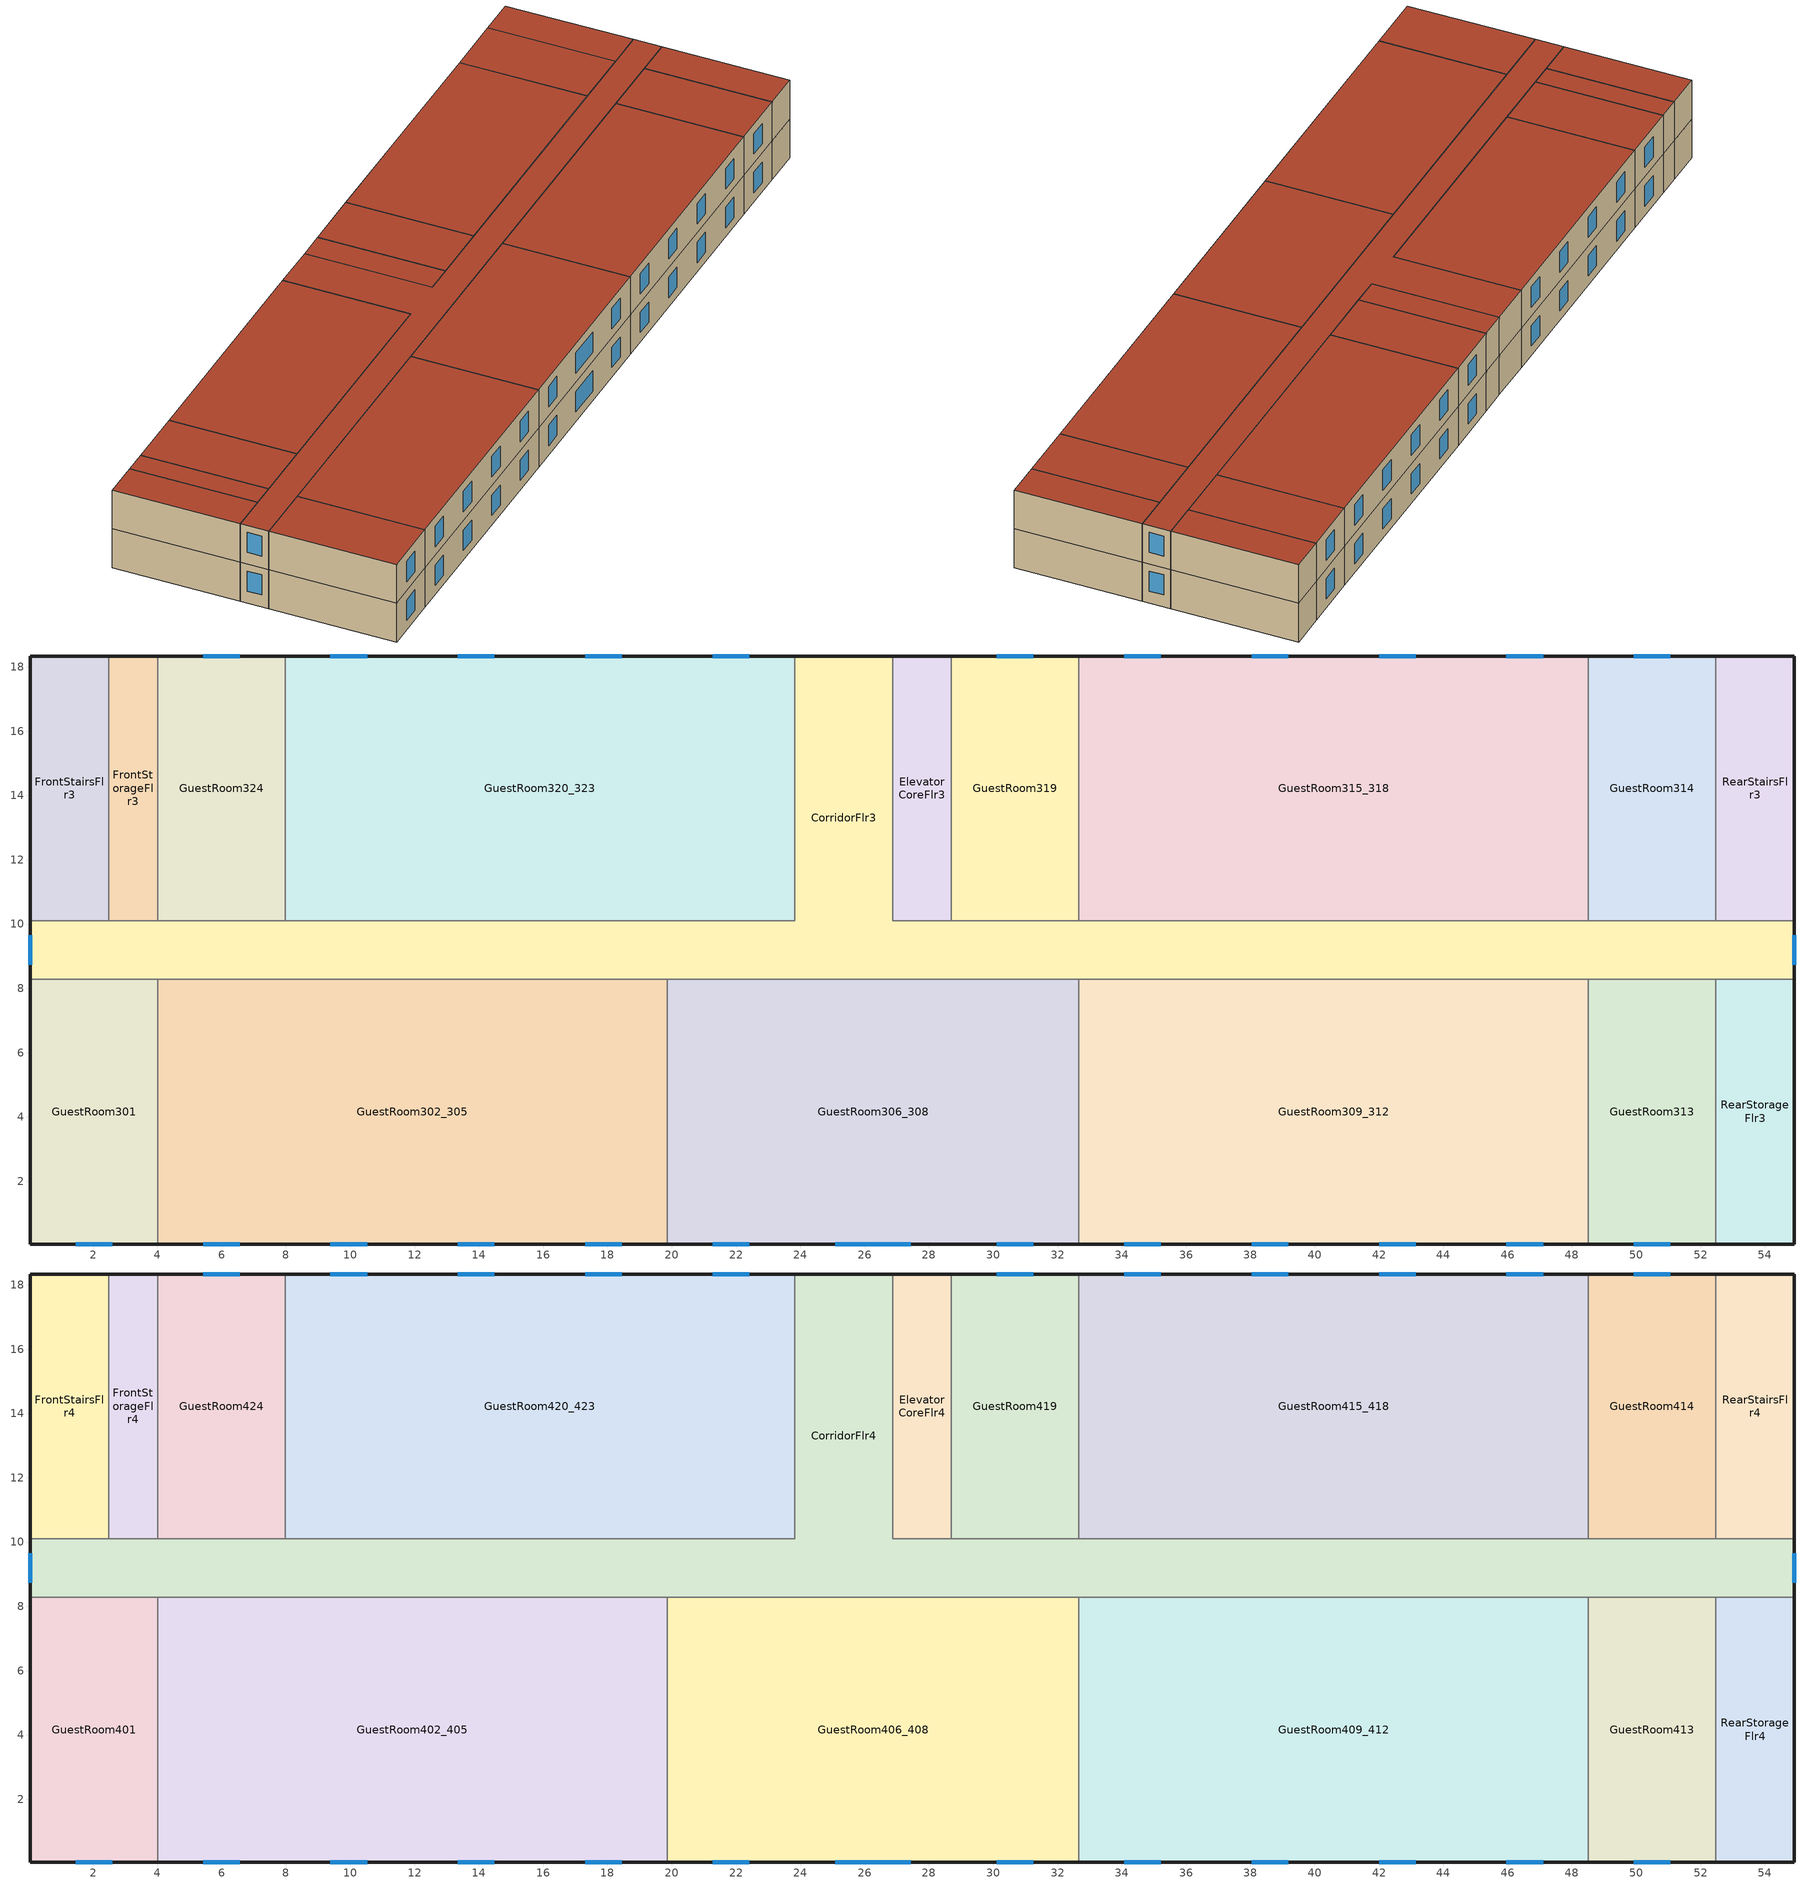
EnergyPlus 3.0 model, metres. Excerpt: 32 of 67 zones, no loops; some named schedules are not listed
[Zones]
RearStairsFlr3
 floor to RearStairsFlr2 (INT-FLOOR-TOPSIDE): 54.91,10.11 52.47,10.11 52.47,18.34 54.91,18.34 z6.1
 wall outside (Steel-Framed_R-13_Ext-wall): 54.91,10.11 54.91,18.34 52.47,18.34 z6.1:8.84
 wall to GuestRoom314 (Standard_Int-Wall): 52.47,18.34 52.47,10.11 z6.1:8.84
 wall to CorridorFlr3 (Standard_Int-Wall): 52.47,10.11 54.91,10.11 z6.1:8.84
CorridorFlr3
 floor to CorridorFlr2 (INT-FLOOR-TOPSIDE): 54.91,8.28 0.05,8.28 0.05,10.11 23.82,10.11 23.82,18.34 26.87,18.34 26.87,10.11 54.91,10.11 z6.1
 wall outside (Steel-Framed_R-13_Ext-wall): 54.91,8.28 54.91,10.11 / 26.87,18.34 23.82,18.34 / 0.05,10.11 0.05,8.28 z6.1:8.84
 wall to GuestRoom314 (Standard_Int-Wall): 52.47,10.11 48.51,10.11 z6.1:8.84
 wall to GuestRoom315_318 (Standard_Int-Wall): 48.51,10.11 32.66,10.11 z6.1:8.84
 wall to GuestRoom319 (Standard_Int-Wall): 32.66,10.11 28.7,10.11 z6.1:8.84
 wall to ElevatorCoreFlr3 (Standard_Int-Wall): 28.7,10.11 26.87,10.11 26.87,18.34 z6.1:8.84
 wall to GuestRoom320_323 (Standard_Int-Wall): 23.82,18.34 23.82,10.11 7.97,10.11 z6.1:8.84
 wall to GuestRoom324 (Standard_Int-Wall): 7.97,10.11 4.01,10.11 z6.1:8.84
 wall to FrontStorageFlr3 (Standard_Int-Wall): 4.01,10.11 2.49,10.11 z6.1:8.84
 wall to FrontStairsFlr3 (Standard_Int-Wall): 2.49,10.11 0.05,10.11 z6.1:8.84
 wall to GuestRoom301 (Standard_Int-Wall): 0.05,8.28 4.01,8.28 z6.1:8.84
 wall to GuestRoom302_305 (Standard_Int-Wall): 4.01,8.28 19.86,8.28 z6.1:8.84
 wall to GuestRoom306_308 (Standard_Int-Wall): 19.86,8.28 32.66,8.28 z6.1:8.84
 wall to GuestRoom309_312 (Standard_Int-Wall): 32.66,8.28 48.51,8.28 z6.1:8.84
 wall to GuestRoom313 (Standard_Int-Wall): 48.51,8.28 52.47,8.28 z6.1:8.84
 wall to RearStorageFlr3 (Standard_Int-Wall): 52.47,8.28 54.91,8.28 z6.1:8.84
 window (std_window_UValue_3.237_SHGC_0.25_VT_0.318_east): 54.91,8.73 54.91,9.66 z6.94:8.36
 window (std_window_UValue_3.237_SHGC_0.25_VT_0.318_west): 0.05,9.66 0.05,8.73 z6.94:8.36
RearStorageFlr3
 floor to RearStorageFlr2 (INT-FLOOR-TOPSIDE): 54.91,0.05 52.47,0.05 52.47,8.28 54.91,8.28 z6.1
 wall outside (Steel-Framed_R-13_Ext-wall): 52.47,0.05 54.91,0.05 54.91,8.28 z6.1:8.84
 wall to GuestRoom313 (Standard_Int-Wall): 52.47,8.28 52.47,0.05 z6.1:8.84
GuestRoom301
 floor to GuestRoom201 (INT-FLOOR-TOPSIDE): 4.01,0.05 0.05,0.05 0.05,8.28 4.01,8.28 z6.1
 wall outside (Steel-Framed_R-13_Ext-wall): 0.05,8.28 0.05,0.05 4.01,0.05 z6.1:8.84
 wall to GuestRoom302_305 (Standard_Int-Wall): 4.01,0.05 4.01,8.28 z6.1:8.84
 window (std_window_UValue_3.237_SHGC_0.25_VT_0.318): 1.46,0.05 2.6,0.05 z6.75:8.19
GuestRoom302_305
 floor to GuestRoom202_205 (INT-FLOOR-TOPSIDE): 19.86,0.05 4.01,0.05 4.01,8.28 19.86,8.28 z6.1
 wall outside (Steel-Framed_R-13_Ext-wall): 4.01,0.05 19.86,0.05 z6.1:8.84
 wall to GuestRoom306_308 (Standard_Int-Wall): 19.86,0.05 19.86,8.28 z6.1:8.84
 window (std_window_UValue_3.237_SHGC_0.25_VT_0.318): 5.42,0.05 6.56,0.05 / 9.38,0.05 10.52,0.05 / 13.35,0.05 14.49,0.05 / 17.31,0.05 18.45,0.05 z6.75:8.19
GuestRoom306_308
 floor to GuestRoom206_208 (INT-FLOOR-TOPSIDE): 32.66,0.05 19.86,0.05 19.86,8.28 32.66,8.28 z6.1
 wall outside (Steel-Framed_R-13_Ext-wall): 19.86,0.05 32.66,0.05 z6.1:8.84
 wall to GuestRoom309_312 (Standard_Int-Wall): 32.66,0.05 32.66,8.28 z6.1:8.84
 window (std_window_UValue_3.237_SHGC_0.25_VT_0.318): 21.27,0.05 22.41,0.05 / 25.08,0.05 27.44,0.05 / 30.11,0.05 31.25,0.05 z6.75:8.19
GuestRoom309_312
 floor to GuestRoom209_212 (INT-FLOOR-TOPSIDE): 48.51,0.05 32.66,0.05 32.66,8.28 48.51,8.28 z6.1
 wall outside (Steel-Framed_R-13_Ext-wall): 32.66,0.05 48.51,0.05 z6.1:8.84
 wall to GuestRoom313 (Standard_Int-Wall): 48.51,0.05 48.51,8.28 z6.1:8.84
 window (std_window_UValue_3.237_SHGC_0.25_VT_0.318): 34.07,0.05 35.21,0.05 / 38.04,0.05 39.17,0.05 / 42,0.05 43.14,0.05 / 45.96,0.05 47.1,0.05 z6.75:8.19
GuestRoom313
 floor to GuestRoom213 (INT-FLOOR-TOPSIDE): 52.47,0.05 48.51,0.05 48.51,8.28 52.47,8.28 z6.1
 wall outside (Steel-Framed_R-13_Ext-wall): 48.51,0.05 52.47,0.05 z6.1:8.84
 window (std_window_UValue_3.237_SHGC_0.25_VT_0.318): 49.92,0.05 51.06,0.05 z6.75:8.19
GuestRoom314
 floor to GuestRoom214 (INT-FLOOR-TOPSIDE): 52.47,10.11 48.51,10.11 48.51,18.34 52.47,18.34 z6.1
 wall outside (Steel-Framed_R-13_Ext-wall): 52.47,18.34 48.51,18.34 z6.1:8.84
 wall to GuestRoom315_318 (Standard_Int-Wall): 48.51,18.34 48.51,10.11 z6.1:8.84
 window (std_window_UValue_3.237_SHGC_0.25_VT_0.318_north): 51.06,18.34 49.92,18.34 z6.75:8.19
GuestRoom315_318
 floor to GuestRoom215_218 (INT-FLOOR-TOPSIDE): 48.51,10.11 32.66,10.11 32.66,18.34 48.51,18.34 z6.1
 wall outside (Steel-Framed_R-13_Ext-wall): 48.51,18.34 32.66,18.34 z6.1:8.84
 wall to GuestRoom319 (Standard_Int-Wall): 32.66,18.34 32.66,10.11 z6.1:8.84
 window (std_window_UValue_3.237_SHGC_0.25_VT_0.318_north): 47.1,18.34 45.96,18.34 / 43.14,18.34 42,18.34 / 39.17,18.34 38.04,18.34 / 35.21,18.34 34.07,18.34 z6.75:8.19
ElevatorCoreFlr3
 floor to ElevatorCoreFlr2 (INT-FLOOR-TOPSIDE): 28.7,10.11 26.87,10.11 26.87,18.34 28.7,18.34 z6.1
 wall outside (Steel-Framed_R-13_Ext-wall): 28.7,18.34 26.87,18.34 z6.1:8.84
 wall to GuestRoom319 (Standard_Int-Wall): 28.7,10.11 28.7,18.34 z6.1:8.84
GuestRoom319
 floor to GuestRoom219 (INT-FLOOR-TOPSIDE): 32.66,10.11 28.7,10.11 28.7,18.34 32.66,18.34 z6.1
 wall outside (Steel-Framed_R-13_Ext-wall): 32.66,18.34 28.7,18.34 z6.1:8.84
 window (std_window_UValue_3.237_SHGC_0.25_VT_0.318_north): 31.25,18.34 30.11,18.34 z6.75:8.19
GuestRoom320_323
 floor to GuestRoom220_223 (INT-FLOOR-TOPSIDE): 23.82,10.11 7.97,10.11 7.97,18.34 23.82,18.34 z6.1
 wall outside (Steel-Framed_R-13_Ext-wall): 23.82,18.34 7.97,18.34 z6.1:8.84
 wall to GuestRoom324 (Standard_Int-Wall): 7.97,18.34 7.97,10.11 z6.1:8.84
 window (std_window_UValue_3.237_SHGC_0.25_VT_0.318_north): 22.41,18.34 21.27,18.34 / 18.45,18.34 17.31,18.34 / 14.49,18.34 13.35,18.34 / 10.52,18.34 9.38,18.34 z6.75:8.19
GuestRoom324
 floor to GuestRoom224 (INT-FLOOR-TOPSIDE): 7.97,10.11 4.01,10.11 4.01,18.34 7.97,18.34 z6.1
 wall outside (Steel-Framed_R-13_Ext-wall): 7.97,18.34 4.01,18.34 z6.1:8.84
 wall to FrontStorageFlr3 (Standard_Int-Wall): 4.01,18.34 4.01,10.11 z6.1:8.84
 window (std_window_UValue_3.237_SHGC_0.25_VT_0.318_north): 6.56,18.34 5.42,18.34 z6.75:8.19
FrontStorageFlr3
 floor to FrontStorageFlr2 (INT-FLOOR-TOPSIDE): 4.01,10.11 2.49,10.11 2.49,18.34 4.01,18.34 z6.1
 wall outside (Steel-Framed_R-13_Ext-wall): 4.01,18.34 2.49,18.34 z6.1:8.84
 wall to FrontStairsFlr3 (Standard_Int-Wall): 2.49,18.34 2.49,10.11 z6.1:8.84
FrontStairsFlr3
 floor to FrontStairsFlr2 (INT-FLOOR-TOPSIDE): 2.49,10.11 0.05,10.11 0.05,18.34 2.49,18.34 z6.1
 wall outside (Steel-Framed_R-13_Ext-wall): 2.49,18.34 0.05,18.34 0.05,10.11 z6.1:8.84
RearStairsFlr4
 floor to RearStairsFlr3 (INT-FLOOR-TOPSIDE): 54.91,10.11 52.47,10.11 52.47,18.34 54.91,18.34 z8.84
 wall outside (Steel-Framed_R-13_Ext-wall): 54.91,10.11 54.91,18.34 52.47,18.34 z8.84:11.58
 wall to GuestRoom414 (Standard_Int-Wall): 52.47,18.34 52.47,10.11 z8.84:11.58
 wall to CorridorFlr4 (Standard_Int-Wall): 52.47,10.11 54.91,10.11 z8.84:11.58
 roof outside (IEAD_R-15 ci_Roof): 52.47,10.11 54.91,10.11 54.91,18.34 52.47,18.34 z11.58
CorridorFlr4
 floor to CorridorFlr3 (INT-FLOOR-TOPSIDE): 54.91,8.28 0.05,8.28 0.05,10.11 23.82,10.11 23.82,18.34 26.87,18.34 26.87,10.11 54.91,10.11 z8.84
 wall outside (Steel-Framed_R-13_Ext-wall): 54.91,8.28 54.91,10.11 / 26.87,18.34 23.82,18.34 / 0.05,10.11 0.05,8.28 z8.84:11.58
 wall to GuestRoom414 (Standard_Int-Wall): 52.47,10.11 48.51,10.11 z8.84:11.58
 wall to GuestRoom415_418 (Standard_Int-Wall): 48.51,10.11 32.66,10.11 z8.84:11.58
 wall to GuestRoom419 (Standard_Int-Wall): 32.66,10.11 28.7,10.11 z8.84:11.58
 wall to ElevatorCoreFlr4 (Standard_Int-Wall): 28.7,10.11 26.87,10.11 26.87,18.34 z8.84:11.58
 wall to GuestRoom420_423 (Standard_Int-Wall): 23.82,18.34 23.82,10.11 7.97,10.11 z8.84:11.58
 wall to GuestRoom424 (Standard_Int-Wall): 7.97,10.11 4.01,10.11 z8.84:11.58
 wall to FrontStorageFlr4 (Standard_Int-Wall): 4.01,10.11 2.49,10.11 z8.84:11.58
 wall to FrontStairsFlr4 (Standard_Int-Wall): 2.49,10.11 0.05,10.11 z8.84:11.58
 wall to GuestRoom401 (Standard_Int-Wall): 0.05,8.28 4.01,8.28 z8.84:11.58
 wall to GuestRoom402_405 (Standard_Int-Wall): 4.01,8.28 19.86,8.28 z8.84:11.58
 wall to GuestRoom406_408 (Standard_Int-Wall): 19.86,8.28 32.66,8.28 z8.84:11.58
 wall to GuestRoom409_412 (Standard_Int-Wall): 32.66,8.28 48.51,8.28 z8.84:11.58
 wall to GuestRoom413 (Standard_Int-Wall): 48.51,8.28 52.47,8.28 z8.84:11.58
 wall to RearStorageFlr4 (Standard_Int-Wall): 52.47,8.28 54.91,8.28 z8.84:11.58
 window (std_window_UValue_3.237_SHGC_0.25_VT_0.318_east): 54.91,8.73 54.91,9.66 z9.68:11.1
 window (std_window_UValue_3.237_SHGC_0.25_VT_0.318_west): 0.05,9.66 0.05,8.73 z9.68:11.1
 roof outside (IEAD_R-15 ci_Roof): 0.05,8.28 54.91,8.28 54.91,10.11 26.87,10.11 26.87,18.34 23.82,18.34 23.82,10.11 0.05,10.11 z11.58
RearStorageFlr4
 floor to RearStorageFlr3 (INT-FLOOR-TOPSIDE): 54.91,0.05 52.47,0.05 52.47,8.28 54.91,8.28 z8.84
 wall outside (Steel-Framed_R-13_Ext-wall): 52.47,0.05 54.91,0.05 54.91,8.28 z8.84:11.58
 wall to GuestRoom413 (Standard_Int-Wall): 52.47,8.28 52.47,0.05 z8.84:11.58
 roof outside (IEAD_R-15 ci_Roof): 52.47,0.05 54.91,0.05 54.91,8.28 52.47,8.28 z11.58
GuestRoom401
 floor to GuestRoom301 (INT-FLOOR-TOPSIDE): 4.01,0.05 0.05,0.05 0.05,8.28 4.01,8.28 z8.84
 wall outside (Steel-Framed_R-13_Ext-wall): 0.05,8.28 0.05,0.05 4.01,0.05 z8.84:11.58
 wall to GuestRoom402_405 (Standard_Int-Wall): 4.01,0.05 4.01,8.28 z8.84:11.58
 window (std_window_UValue_3.237_SHGC_0.25_VT_0.318): 1.46,0.05 2.6,0.05 z9.49:10.93
 roof outside (IEAD_R-15 ci_Roof): 0.05,0.05 4.01,0.05 4.01,8.28 0.05,8.28 z11.58
GuestRoom402_405
 floor to GuestRoom302_305 (INT-FLOOR-TOPSIDE): 19.86,0.05 4.01,0.05 4.01,8.28 19.86,8.28 z8.84
 wall outside (Steel-Framed_R-13_Ext-wall): 4.01,0.05 19.86,0.05 z8.84:11.58
 wall to GuestRoom406_408 (Standard_Int-Wall): 19.86,0.05 19.86,8.28 z8.84:11.58
 window (std_window_UValue_3.237_SHGC_0.25_VT_0.318): 5.42,0.05 6.56,0.05 / 9.38,0.05 10.52,0.05 / 13.35,0.05 14.49,0.05 / 17.31,0.05 18.45,0.05 z9.49:10.93
 roof outside (IEAD_R-15 ci_Roof): 4.01,0.05 19.86,0.05 19.86,8.28 4.01,8.28 z11.58
GuestRoom406_408
 floor to GuestRoom306_308 (INT-FLOOR-TOPSIDE): 32.66,0.05 19.86,0.05 19.86,8.28 32.66,8.28 z8.84
 wall outside (Steel-Framed_R-13_Ext-wall): 19.86,0.05 32.66,0.05 z8.84:11.58
 wall to GuestRoom409_412 (Standard_Int-Wall): 32.66,0.05 32.66,8.28 z8.84:11.58
 window (std_window_UValue_3.237_SHGC_0.25_VT_0.318): 21.27,0.05 22.41,0.05 / 30.11,0.05 31.25,0.05 / 25.08,0.05 27.44,0.05 z9.49:10.93
 roof outside (IEAD_R-15 ci_Roof): 19.86,0.05 32.66,0.05 32.66,8.28 19.86,8.28 z11.58
GuestRoom409_412
 floor to GuestRoom309_312 (INT-FLOOR-TOPSIDE): 48.51,0.05 32.66,0.05 32.66,8.28 48.51,8.28 z8.84
 wall outside (Steel-Framed_R-13_Ext-wall): 32.66,0.05 48.51,0.05 z8.84:11.58
 wall to GuestRoom413 (Standard_Int-Wall): 48.51,0.05 48.51,8.28 z8.84:11.58
 window (std_window_UValue_3.237_SHGC_0.25_VT_0.318): 34.07,0.05 35.21,0.05 / 38.04,0.05 39.17,0.05 / 42,0.05 43.14,0.05 / 45.96,0.05 47.1,0.05 z9.49:10.93
 roof outside (IEAD_R-15 ci_Roof): 32.66,0.05 48.51,0.05 48.51,8.28 32.66,8.28 z11.58
GuestRoom413
 floor to GuestRoom313 (INT-FLOOR-TOPSIDE): 52.47,0.05 48.51,0.05 48.51,8.28 52.47,8.28 z8.84
 wall outside (Steel-Framed_R-13_Ext-wall): 48.51,0.05 52.47,0.05 z8.84:11.58
 window (std_window_UValue_3.237_SHGC_0.25_VT_0.318): 49.92,0.05 51.06,0.05 z9.49:10.93
 roof outside (IEAD_R-15 ci_Roof): 48.51,0.05 52.47,0.05 52.47,8.28 48.51,8.28 z11.58
GuestRoom414
 floor to GuestRoom314 (INT-FLOOR-TOPSIDE): 52.47,10.11 48.51,10.11 48.51,18.34 52.47,18.34 z8.84
 wall outside (Steel-Framed_R-13_Ext-wall): 52.47,18.34 48.51,18.34 z8.84:11.58
 wall to GuestRoom415_418 (Standard_Int-Wall): 48.51,18.34 48.51,10.11 z8.84:11.58
 window (std_window_UValue_3.237_SHGC_0.25_VT_0.318_north): 51.06,18.34 49.92,18.34 z9.49:10.93
 roof outside (IEAD_R-15 ci_Roof): 48.51,10.11 52.47,10.11 52.47,18.34 48.51,18.34 z11.58
GuestRoom415_418
 floor to GuestRoom315_318 (INT-FLOOR-TOPSIDE): 48.51,10.11 32.66,10.11 32.66,18.34 48.51,18.34 z8.84
 wall outside (Steel-Framed_R-13_Ext-wall): 48.51,18.34 32.66,18.34 z8.84:11.58
 wall to GuestRoom419 (Standard_Int-Wall): 32.66,18.34 32.66,10.11 z8.84:11.58
 window (std_window_UValue_3.237_SHGC_0.25_VT_0.318_north): 47.1,18.34 45.96,18.34 / 43.14,18.34 42,18.34 / 39.17,18.34 38.04,18.34 / 35.21,18.34 34.07,18.34 z9.49:10.93
 roof outside (IEAD_R-15 ci_Roof): 32.66,10.11 48.51,10.11 48.51,18.34 32.66,18.34 z11.58
ElevatorCoreFlr4
 floor to ElevatorCoreFlr3 (INT-FLOOR-TOPSIDE): 28.7,10.11 26.87,10.11 26.87,18.34 28.7,18.34 z8.84
 wall outside (Steel-Framed_R-13_Ext-wall): 28.7,18.34 26.87,18.34 z8.84:11.58
 wall to GuestRoom419 (Standard_Int-Wall): 28.7,10.11 28.7,18.34 z8.84:11.58
 roof outside (IEAD_R-15 ci_Roof): 26.87,10.11 28.7,10.11 28.7,18.34 26.87,18.34 z11.58
GuestRoom419
 floor to GuestRoom319 (INT-FLOOR-TOPSIDE): 32.66,10.11 28.7,10.11 28.7,18.34 32.66,18.34 z8.84
 wall outside (Steel-Framed_R-13_Ext-wall): 32.66,18.34 28.7,18.34 z8.84:11.58
 window (std_window_UValue_3.237_SHGC_0.25_VT_0.318_north): 31.25,18.34 30.11,18.34 z9.49:10.93
 roof outside (IEAD_R-15 ci_Roof): 28.7,10.11 32.66,10.11 32.66,18.34 28.7,18.34 z11.58
GuestRoom420_423
 floor to GuestRoom320_323 (INT-FLOOR-TOPSIDE): 23.82,10.11 7.97,10.11 7.97,18.34 23.82,18.34 z8.84
 wall outside (Steel-Framed_R-13_Ext-wall): 23.82,18.34 7.97,18.34 z8.84:11.58
 wall to GuestRoom424 (Standard_Int-Wall): 7.97,18.34 7.97,10.11 z8.84:11.58
 window (std_window_UValue_3.237_SHGC_0.25_VT_0.318_north): 22.41,18.34 21.27,18.34 / 18.45,18.34 17.31,18.34 / 14.49,18.34 13.35,18.34 / 10.52,18.34 9.38,18.34 z9.49:10.93
 roof outside (IEAD_R-15 ci_Roof): 7.97,10.11 23.82,10.11 23.82,18.34 7.97,18.34 z11.58
GuestRoom424
 floor to GuestRoom324 (INT-FLOOR-TOPSIDE): 7.97,10.11 4.01,10.11 4.01,18.34 7.97,18.34 z8.84
 wall outside (Steel-Framed_R-13_Ext-wall): 7.97,18.34 4.01,18.34 z8.84:11.58
 wall to FrontStorageFlr4 (Standard_Int-Wall): 4.01,18.34 4.01,10.11 z8.84:11.58
 window (std_window_UValue_3.237_SHGC_0.25_VT_0.318_north): 6.56,18.34 5.42,18.34 z9.49:10.93
 roof outside (IEAD_R-15 ci_Roof): 4.01,10.11 7.97,10.11 7.97,18.34 4.01,18.34 z11.58
FrontStorageFlr4
 floor to FrontStorageFlr3 (INT-FLOOR-TOPSIDE): 4.01,10.11 2.49,10.11 2.49,18.34 4.01,18.34 z8.84
 wall outside (Steel-Framed_R-13_Ext-wall): 4.01,18.34 2.49,18.34 z8.84:11.58
 wall to FrontStairsFlr4 (Standard_Int-Wall): 2.49,18.34 2.49,10.11 z8.84:11.58
 roof outside (IEAD_R-15 ci_Roof): 2.49,10.11 4.01,10.11 4.01,18.34 2.49,18.34 z11.58
FrontStairsFlr4
 floor to FrontStairsFlr3 (INT-FLOOR-TOPSIDE): 2.49,10.11 0.05,10.11 0.05,18.34 2.49,18.34 z8.84
 wall outside (Steel-Framed_R-13_Ext-wall): 2.49,18.34 0.05,18.34 0.05,10.11 z8.84:11.58
 roof outside (IEAD_R-15 ci_Roof): 0.05,10.11 2.49,10.11 2.49,18.34 0.05,18.34 z11.58
[Building]
Benchmark Small Hotel New V1.0_3.0: North Axis=0; Terrain=City; Loads Convergence Tolerance Value=0.04; Temperature Convergence Tolerance Value=0.2; Solar Distribution=FullInteriorAndExterior; Maximum Number of Warmup Days=25
[Site:Location]
LAS_VEGAS_NV_USA TMY2-23169: Latitude {deg}=36.08; Longitude {deg}=-115.17; Time Zone {hr}=-8; Elevation {m}=664
[Site:GroundTemperature:BuildingSurface]
19.75, 19.79, 19.8, 19.83, 19.86, 19.86, 19.81, 19.8, 19.83, 19.86, 19.87, 19.84
[Site:WaterMainsTemperature]
Calculation Method=CORRELATION; Annual Average Outdoor Air Temperature {C}=19.48; Maximum Difference In Monthly Average Outdoor Air Temperatures {deltaC}=25.6
[SizingPeriod:DesignDay] Barometric Pressure {Pa}=93598; Rain Indicator=0; Snow Indicator=0; Day of Month=21; Daylight Saving Time Indicator=0; Humidity Indicating Type=WetBulb
Name | Maximum Dry-Bulb Temperature {C} | Daily Temperature Range {deltaC} | Humidity Indicating Conditions at Maximum Dry-Bulb | Wind Speed {m/s} | Wind Direction {deg} | Sky Clearness | Month | Day Type
LAS_VEGAS Ann Htg 99.6% Condns DB | -1.7 | 0 | -1.7 | 3.1 | 240 | 0 | 1 | WinterDesignDay
LAS_VEGAS Ann Clg .4% Condns DB=>MWB | 42.4 | 13.6 | 19.4 | 5.3 | 230 | 1 | 7 | SummerDesignDay
[WindowMaterial:Glazing]
Theoretical Glass [68]: Optical Data Type=SpectralAverage; Thickness=0.003; Solar Transmittance at Normal Incidence=0.2442; Front Side Solar Reflectance at Normal Incidence=0.7058; Back Side Solar Reflectance at Normal Incidence=0.7058; Visible Transmittance at Normal Incidence=0.3192; Front Side Visible Reflectance at Normal Incidence=0.6308; Back Side Visible Reflectance at Normal Incidence=0.6308; Infrared Transmittance at Normal Incidence=0; Front Side Infrared Hemispherical Emissivity=0.9; Back Side Infrared Hemispherical Emissivity=0.9; Conductivity=0.0199; Dirt Correction Factor for Solar and Visible Transmittance=1; Solar Diffusing=No
[Material] Thermal Absorptance=0.9
Name | Roughness | Thickness | Conductivity | Density | Specific Heat | Solar Absorptance | Visible Absorptance | Thickness {m} | Conductivity {W/m-K} | Density {kg/m3} | Specific Heat {J/kg-K}
Roof Membrane | VeryRough | 0.0095 | 0.16 | 1121.29 | 1460 | 0.7 | 0.7
Roof Insulation | MediumRough | 0.125 | 0.049 | 265 | 836.8 | 0.7 | 0.7
Metal Decking | MediumSmooth | 0.0015 | 45.006 | 7680 | 418.4 | 0.7 | 0.3
GP01 1/2 GYPSUM | Smooth | 0.0127 | 0.16 | 800 | 1090 | 0.7 | 0.5
Wall Insulation [1] | MediumRough | 0.0373 | 0.045 | 265 | 836.8 | 0.7 | 0.7
1/2IN Gypsum | Smooth | 0.0127 | 0.16 | 784.9 | 830 | 0.92 | 0.92
Std Wood 6inch | MediumSmooth |  |  |  |  | 0.7 | 0.7 | 0.15 | 0.12 | 540 | 1210
Std MAT-CC05 4  MW CONCRETE | Rough |  |  |  |  | 0.7 | 0.2 | 0.1 | 0.858 | 1968 | 836.8
[Material:NoMass] Thermal Absorptance=0.9; Solar Absorptance=0.7
Name | Roughness | Thermal Resistance {(m2-K)/W} | Visible Absorptance | Thermal Resistance {m2-K/W}
MAT-SHEATH | Rough | 0.3626 | 0.7
Std CP02 CARPET PAD | VeryRough |  | 0.8 | 0.21648
[Construction]
InteriorFurnishings: Std Wood 6inch
INT-FLOOR-TOPSIDE: Std MAT-CC05 4  MW CONCRETE, Std CP02 CARPET PAD
std_window_UValue_3.237_SHGC_0.25_VT_0.318; std_window_UValue_3.237_SHGC_0.25_VT_0.318_east; std_window_UValue_3.237_SHGC_0.25_VT_0.318_north; std_window_UValue_3.237_SHGC_0.25_VT_0.318_west: Theoretical Glass [68]
IEAD_R-15 ci_Roof: Roof Membrane, Roof Insulation, Metal Decking
Standard_Int-Wall: GP01 1/2 GYPSUM, GP01 1/2 GYPSUM
Steel-Framed_R-13_Ext-wall: MAT-SHEATH, Wall Insulation [1], 1/2IN Gypsum
[ComponentCost:LineItem]
Name | Line Item Type | Item | Cost per Area {$/m2} | Cost per Area | Cost per Unit of Output Capacity
Interior Furnishings | Construction | InteriorFurnishings | 1
Interior Floor | Construction | INT-FLOOR-UNDERSIDE | 15
Interior Floor Slab | Construction | INT-FLOOR-SLAB | 35
Drop Ceiling | Construction | DropCeiling | 10
Sloped Metal Roof | Construction | Sloped_Metal_Roof | 1
Gable Wall | Construction | Gable_Wall | 1
Air Wall | Construction | AIR-WALL | 1
Swinging Door Conditioned | Construction | Std Swinging Door_con | 1
Swinging Door Semi-conditioned | Construction | Std Swinging Door_semi | 1
Overhead Door | Construction | Std Overhead Door | 1
south:std_window_UValue_3.237_SHGC_0.25_VT_0.318 | Construction | std_window_UValue_3.237_SHGC_0.25_VT_0.318 |  | 243.623
east:std_window_UValue_3.237_SHGC_0.25_VT_0.318_east | Construction | std_window_UValue_3.237_SHGC_0.25_VT_0.318_east |  | 243.623
north:std_window_UValue_3.237_SHGC_0.25_VT_0.318_north | Construction | std_window_UValue_3.237_SHGC_0.25_VT_0.318_north |  | 243.623
west:std_window_UValue_3.237_SHGC_0.25_VT_0.318_west | Construction | std_window_UValue_3.237_SHGC_0.25_VT_0.318_west |  | 243.623
SkylightConst:std_window_UValue_6.922_SHGC_0.36_VT_0.457 | Construction | std_window_UValue_6.922_SHGC_0.36_VT_0.457 |  | 205.748
roofs:IEAD_R-15 ci_Roof | Construction | IEAD_R-15 ci_Roof |  | 34.3904
int-walls:Standard_Int-Wall | Construction | Standard_Int-Wall |  | 1
ext-walls:Steel-Framed_R-13_Ext-wall | Construction | Steel-Framed_R-13_Ext-wall |  | 38.211
ext-slab:Benchmarks-R_Pre1980_Table 8A-15_Unheated_Ext-slab | Construction | Benchmarks-R_Pre1980_Table 8A-15_Unheated_Ext-slab |  | 560.787
exposed-floor:Mass_R-6.3 ci_ExposedFloor | Construction | Mass_R-6.3 ci_ExposedFloor |  | 32.9966
LIGHTING EQUIP:RearStairsFlr3 | Lights | RearStairsFlr3 |  |  | 1
LIGHTING EQUIP:RearStorageFlr3 | Lights | RearStorageFlr3 |  |  | 1
LIGHTING EQUIP:FrontStorageFlr3 | Lights | FrontStorageFlr3 |  |  | 1
LIGHTING EQUIP:FrontStairsFlr3 | Lights | FrontStairsFlr3 |  |  | 1
LIGHTING EQUIP:RearStairsFlr4 | Lights | RearStairsFlr4 |  |  | 1
LIGHTING EQUIP:RearStorageFlr4 | Lights | RearStorageFlr4 |  |  | 1
LIGHTING EQUIP:FrontStorageFlr4 | Lights | FrontStorageFlr4 |  |  | 1
LIGHTING EQUIP:FrontStairsFlr4 | Lights | FrontStairsFlr4 |  |  | 1
[Zone] Type=1; Multiplier=1; Ceiling Height=-9999; Part of Total Floor Area=Yes
Name | Volume
RearStairsFlr3; RearStairsFlr4 | 55.0615
CorridorFlr3; CorridorFlr4 | 344.0527
RearStorageFlr3; RearStorageFlr4 | 55.0655
GuestRoom301; GuestRoom313; GuestRoom401; GuestRoom413 | 89.4594
GuestRoom302_305; GuestRoom309_312; GuestRoom402_405; GuestRoom409_412 | 357.8378
GuestRoom306_308; GuestRoom406_408 | 289.0228
GuestRoom314; GuestRoom319; GuestRoom324; GuestRoom414; GuestRoom419; GuestRoom424 | 89.4529
GuestRoom315_318; GuestRoom320_323; GuestRoom415_418; GuestRoom420_423 | 357.8117
ElevatorCoreFlr3; ElevatorCoreFlr4 | 41.286
FrontStorageFlr3; FrontStorageFlr4 | 34.405
FrontStairsFlr3; FrontStairsFlr4 | 55.0479
[InternalMass] Construction=InteriorFurnishings
Name | Zone | Surface Area
RearStairsFlr3_InternalMass_1 | RearStairsFlr3 | 40.144
CorridorFlr3_InternalMass_1 | CorridorFlr3 | 250.8404
RearStorageFlr3_InternalMass_1 | RearStorageFlr3 | 40.1469
GuestRoom301_InternalMass_1 | GuestRoom301 | 65.2227
GuestRoom302_305_InternalMass_1 | GuestRoom302_305 | 260.8908
GuestRoom306_308_InternalMass_1 | GuestRoom306_308 | 210.7195
GuestRoom309_312_InternalMass_1 | GuestRoom309_312 | 260.8908
GuestRoom313_InternalMass_1 | GuestRoom313 | 65.2227
GuestRoom314_InternalMass_1 | GuestRoom314 | 65.2179
GuestRoom315_318_InternalMass_1 | GuestRoom315_318 | 260.8717
GuestRoom319_InternalMass_1 | GuestRoom319 | 65.2179
GuestRoom320_323_InternalMass_1 | GuestRoom320_323 | 260.8717
GuestRoom324_InternalMass_1 | GuestRoom324 | 65.2179
FrontStorageFlr3_InternalMass_1 | FrontStorageFlr3 | 25.0838
FrontStairsFlr3_InternalMass_1 | FrontStairsFlr3 | 40.1341
RearStairsFlr4_InternalMass_1 | RearStairsFlr4 | 40.144
CorridorFlr4_InternalMass_1 | CorridorFlr4 | 250.8404
RearStorageFlr4_InternalMass_1 | RearStorageFlr4 | 40.1469
GuestRoom401_InternalMass_1 | GuestRoom401 | 65.2227
GuestRoom402_405_InternalMass_1 | GuestRoom402_405 | 260.8908
GuestRoom406_408_InternalMass_1 | GuestRoom406_408 | 210.7195
GuestRoom409_412_InternalMass_1 | GuestRoom409_412 | 260.8908
GuestRoom413_InternalMass_1 | GuestRoom413 | 65.2227
GuestRoom414_InternalMass_1 | GuestRoom414 | 65.2179
GuestRoom415_418_InternalMass_1 | GuestRoom415_418 | 260.8717
GuestRoom419_InternalMass_1 | GuestRoom419 | 65.2179
GuestRoom420_423_InternalMass_1 | GuestRoom420_423 | 260.8717
GuestRoom424_InternalMass_1 | GuestRoom424 | 65.2179
FrontStorageFlr4_InternalMass_1 | FrontStorageFlr4 | 25.0838
FrontStairsFlr4_InternalMass_1 | FrontStairsFlr4 | 40.1341
[Lights] Design Level Calculation Method=LightingLevel; Return Air Fraction=0; Fraction Radiant=0.7; Fraction Visible=0.2; Fraction Replaceable=1; Return Air Fraction is Calculated from Plenum Temperature=No
Name | Zone | Schedule | Design Level {W}
RearStairsFlr3_Lights | RearStairsFlr3 | Corridor_Ltg_Sch | 129.6651
CorridorFlr3_Lights | CorridorFlr3 | Corridor_Ltg_Sch | 674.7607
RearStorageFlr3_Lights | RearStorageFlr3 | Storage_Ltg_Sch | 172.6317
GuestRoom301_Lights | GuestRoom301 | GuestRoom_Ltg_Sch_Base | 877.2452
GuestRoom302_305_Lights | GuestRoom302_305 | GuestRoom_Ltg_Sch_Base | 3508.98
GuestRoom306_308_Lights | GuestRoom306_308 | GuestRoom_Ltg_Sch_Base | 2834.18
GuestRoom309_312_Lights | GuestRoom309_312 | GuestRoom_Ltg_Sch_Base | 3508.98
GuestRoom313_Lights | GuestRoom313 | GuestRoom_Ltg_Sch_Base | 877.2452
GuestRoom314_Lights | GuestRoom314 | GuestRoom_Ltg_Sch_Base | 877.1812
GuestRoom315_318_Lights | GuestRoom315_318 | GuestRoom_Ltg_Sch_Base | 3508.72
GuestRoom319_Lights | GuestRoom319 | GuestRoom_Ltg_Sch_Base | 877.1812
GuestRoom320_323_Lights | GuestRoom320_323 | GuestRoom_Ltg_Sch_Base | 3508.72
GuestRoom324_Lights | GuestRoom324 | GuestRoom_Ltg_Sch_Base | 877.1812
FrontStorageFlr3_Lights | FrontStorageFlr3 | Storage_Ltg_Sch | 107.8604
FrontStairsFlr3_Lights | FrontStairsFlr3 | Corridor_Ltg_Sch | 129.6332
RearStairsFlr4_Lights | RearStairsFlr4 | Corridor_Ltg_Sch | 129.6651
CorridorFlr4_Lights | CorridorFlr4 | Corridor_Ltg_Sch | 674.7607
RearStorageFlr4_Lights | RearStorageFlr4 | Storage_Ltg_Sch | 172.6317
GuestRoom401_Lights | GuestRoom401 | GuestRoom_Ltg_Sch_Base | 877.2452
GuestRoom402_405_Lights | GuestRoom402_405 | GuestRoom_Ltg_Sch_Base | 3508.98
GuestRoom406_408_Lights | GuestRoom406_408 | GuestRoom_Ltg_Sch_Base | 2834.18
GuestRoom409_412_Lights | GuestRoom409_412 | GuestRoom_Ltg_Sch_Base | 3508.98
GuestRoom413_Lights | GuestRoom413 | GuestRoom_Ltg_Sch_Base | 877.2452
GuestRoom414_Lights | GuestRoom414 | GuestRoom_Ltg_Sch_Base | 877.1812
GuestRoom415_418_Lights | GuestRoom415_418 | GuestRoom_Ltg_Sch_Base | 3508.72
GuestRoom419_Lights | GuestRoom419 | GuestRoom_Ltg_Sch_Base | 877.1812
GuestRoom420_423_Lights | GuestRoom420_423 | GuestRoom_Ltg_Sch_Base | 3508.72
GuestRoom424_Lights | GuestRoom424 | GuestRoom_Ltg_Sch_Base | 877.1812
FrontStorageFlr4_Lights | FrontStorageFlr4 | Storage_Ltg_Sch | 107.8604
FrontStairsFlr4_Lights | FrontStairsFlr4 | Corridor_Ltg_Sch | 129.6332
[Sizing:Zone] Zone Cooling Design Supply Air Temperature {C}=14; Zone Heating Design Supply Air Temperature {C}=40; Zone Cooling Design Supply Air Humidity Ratio {kg-H20/kg-air}=0.0085; Zone Heating Design Supply Air Humidity Ratio {kg-H20/kg-air}=0.008; Outdoor Air Method=Flow/Zone; Outside Air Flow per Zone Floor Area=0; Outside Air Flow per Zone {m3/s}=0; Zone Sizing Factor=0; Cooling Design Air Flow Method {Flow/Zone | DesignDay}=DesignDay; Cooling Design Air Flow Rate=0; Cooling Minimum Air Flow=0; Cooling Minimum Air Flow Fraction=0; Heating Design Air Flow Method {Flow/Zone | DesignDay}=DesignDay; Heating Design Air Flow Rate=0
RearStairsFlr3; FrontStairsFlr3; RearStairsFlr4; FrontStairsFlr4
[ZoneControl:Thermostat] Control Type Schedule=Dual Zone Control Type Sched
Name | Zone | Control 1
RearStairsFlr3 Thermostat | RearStairsFlr3 | RearStairsFlr3 DualSPSched
FrontStairsFlr3 Thermostat | FrontStairsFlr3 | FrontStairsFlr3 DualSPSched
RearStairsFlr4 Thermostat | RearStairsFlr4 | RearStairsFlr4 DualSPSched
FrontStairsFlr4 Thermostat | FrontStairsFlr4 | FrontStairsFlr4 DualSPSched
[ThermostatSetpoint:DualSetpoint] Heating Setpoint Temperature Schedule=HtgSetP_Sch; Cooling Setpoint Temperature Schedule=ClgSetP_Sch
RearStairsFlr3 DualSPSched; FrontStairsFlr3 DualSPSched; RearStairsFlr4 DualSPSched; FrontStairsFlr4 DualSPSched
[Zone equipment]
RearStairsFlr3: RearStairsFlr3 Unit Heater
FrontStairsFlr3: FrontStairsFlr3 Unit Heater
RearStairsFlr4: RearStairsFlr4 Unit Heater
FrontStairsFlr4: FrontStairsFlr4 Unit Heater
[ZoneHVAC:UnitHeater] Availability Schedule=ALWAYS_ON; Maximum Supply Air Flow Rate=AUTOSIZE; Fan Control Type=OnOff; Maximum Hot Water or Steam Flow Rate=AUTOSIZE; Minimum Hot Water or Steam Flow Rate=0; Heating Convergence Tolerance=0.001
Name | Fan | Heating Coil
RearStairsFlr1 Unit Heater | RearStairsFlr1 Unit HeaterFan | RearStairsFlr1 Unit Heater Coil
FrontStairsFlr1 Unit Heater | FrontStairsFlr1 Unit HeaterFan | FrontStairsFlr1 Unit Heater Coil
RearStairsFlr2 Unit Heater | RearStairsFlr2 Unit HeaterFan | RearStairsFlr2 Unit Heater Coil
FrontStairsFlr2 Unit Heater | FrontStairsFlr2 Unit HeaterFan | FrontStairsFlr2 Unit Heater Coil
RearStairsFlr3 Unit Heater | RearStairsFlr3 Unit HeaterFan | RearStairsFlr3 Unit Heater Coil
FrontStairsFlr3 Unit Heater | FrontStairsFlr3 Unit HeaterFan | FrontStairsFlr3 Unit Heater Coil
RearStairsFlr4 Unit Heater | RearStairsFlr4 Unit HeaterFan | RearStairsFlr4 Unit Heater Coil
FrontStairsFlr4 Unit Heater | FrontStairsFlr4 Unit HeaterFan | FrontStairsFlr4 Unit Heater Coil
[Coil:Heating:Electric] Availability Schedule=ALWAYS_ON; Efficiency=1; Nominal Capacity {W}=AUTOSIZE
RearStairsFlr1 Unit Heater coil; FrontStairsFlr1 Unit Heater coil; RearStairsFlr2 Unit Heater coil; FrontStairsFlr2 Unit Heater coil; RearStairsFlr3 Unit Heater coil; FrontStairsFlr3 Unit Heater coil; RearStairsFlr4 Unit Heater coil; FrontStairsFlr4 Unit Heater coil
[Fan:ConstantVolume] Availablility Schedule=ALWAYS_ON; Fan Efficiency=0.51; Pressure Rise {Pa}=296; Maximum Flow Rate {m3/s}=AUTOSIZE; Motor Efficiency=0.85; Motor In Airstream Fraction=1
RearStairsFlr1 Unit HeaterFan; FrontStairsFlr1 Unit HeaterFan; RearStairsFlr2 Unit HeaterFan; FrontStairsFlr2 Unit HeaterFan; RearStairsFlr3 Unit HeaterFan; FrontStairsFlr3 Unit HeaterFan; RearStairsFlr4 Unit HeaterFan; FrontStairsFlr4 Unit HeaterFan
[ZoneInfiltration] Schedule=INFIL_SCH; Design Volume Flow Rate Calculation Method=Flow/Zone; Constant Term Coefficient=1; Temperature Term Coefficient=0; Velocity Term Coefficient=0; Velocity Squared Term Coefficient=0
Name | Zone | Design Flow Rate {m3/s}
GuestRoom309_312_Infiltration | GuestRoom309_312 | 0.0065
GuestRoom314_Infiltration | GuestRoom314 | 0.0016
GuestRoom315_318_Infiltration | GuestRoom315_318 | 0.0065
GuestRoom320_323_Infiltration | GuestRoom320_323 | 0.0065
GuestRoom401_Infiltration | GuestRoom401 | 0.0105
GuestRoom409_412_Infiltration | GuestRoom409_412 | 0.0276
GuestRoom415_418_Infiltration | GuestRoom415_418 | 0.0276
GuestRoom419_Infiltration | GuestRoom419 | 0.0069
GuestRoom420_423_Infiltration | GuestRoom420_423 | 0.0276
GuestRoom424_Infiltration | GuestRoom424 | 0.0069
[People] Schedule=GuestRoom_Occ_Sch; Number of People Calculation Method=People; Fraction Radiant=0.3; User Specified Sensible Fraction=AUTOCALCULATE; Activity Level Schedule=ACTIVITY_SCH; Enable ASHRAE 55 Comfort Warnings=No; MRT Calculation=ZoneAveraged; Work Efficiency Schedule=WORK_EFF_SCH; Clothing Schedule=CLOTHING_SCH; Air Velocity Schedule=AIR_VELO_SCH; Thermal Comfort Report=FANGER
Name | Zone | Number of People
GuestRoom301 | GuestRoom301 | 1.5
GuestRoom302_305 | GuestRoom302_305 | 6
GuestRoom306_308 | GuestRoom306_308 | 4.5
GuestRoom309_312 | GuestRoom309_312 | 6
GuestRoom313 | GuestRoom313 | 1.5
GuestRoom314 | GuestRoom314 | 1.5
GuestRoom315_318 | GuestRoom315_318 | 6
GuestRoom319 | GuestRoom319 | 1.5
GuestRoom320_323 | GuestRoom320_323 | 6
GuestRoom324 | GuestRoom324 | 1.5
GuestRoom401 | GuestRoom401 | 1.5
GuestRoom402_405 | GuestRoom402_405 | 6
GuestRoom406_408 | GuestRoom406_408 | 4.5
GuestRoom409_412 | GuestRoom409_412 | 6
GuestRoom413 | GuestRoom413 | 1.5
GuestRoom414 | GuestRoom414 | 1.5
GuestRoom415_418 | GuestRoom415_418 | 6
GuestRoom419 | GuestRoom419 | 1.5
GuestRoom420_423 | GuestRoom420_423 | 6
GuestRoom424 | GuestRoom424 | 1.5
[ElectricEquipment] Schedule=GuestRoom_Eqp_Sch; Design Level Calculation Method=EquipmentLevel; Fraction Latent=0; Fraction Radiant=0.5; Fraction Lost=0
Name | Zone | Design Level {W}
GuestRoom301_PlugMisc_Equip | GuestRoom301 | 466.3422
GuestRoom302_305_PlugMisc_Equip | GuestRoom302_305 | 1865.37
GuestRoom306_308_PlugMisc_Equip | GuestRoom306_308 | 1506.64
GuestRoom309_312_PlugMisc_Equip | GuestRoom309_312 | 1865.37
GuestRoom313_PlugMisc_Equip | GuestRoom313 | 466.3422
GuestRoom314_PlugMisc_Equip | GuestRoom314 | 466.3082
GuestRoom315_318_PlugMisc_Equip | GuestRoom315_318 | 1865.23
GuestRoom319_PlugMisc_Equip | GuestRoom319 | 466.3082
GuestRoom320_323_PlugMisc_Equip | GuestRoom320_323 | 1865.23
GuestRoom324_PlugMisc_Equip | GuestRoom324 | 466.3082
GuestRoom401_PlugMisc_Equip | GuestRoom401 | 466.3422
GuestRoom402_405_PlugMisc_Equip | GuestRoom402_405 | 1865.37
GuestRoom406_408_PlugMisc_Equip | GuestRoom406_408 | 1506.64
GuestRoom409_412_PlugMisc_Equip | GuestRoom409_412 | 1865.37
GuestRoom413_PlugMisc_Equip | GuestRoom413 | 466.3422
GuestRoom414_PlugMisc_Equip | GuestRoom414 | 466.3082
GuestRoom415_418_PlugMisc_Equip | GuestRoom415_418 | 1865.23
GuestRoom419_PlugMisc_Equip | GuestRoom419 | 466.3082
GuestRoom420_423_PlugMisc_Equip | GuestRoom420_423 | 1865.23
GuestRoom424_PlugMisc_Equip | GuestRoom424 | 466.3082
[AvailabilityManager:NightCycle] Availability Schedule=Always_On; Fan Schedule=HVACOperationSchd; Control Type {CycleOnAny | CycleOnControlZone | CycleOnAnyZoneFansOnly}=CycleOnAny; Thermostat Tolerance {delta C}=1; Cycling Run Time {s}=1800
PSZ-HEATCOOL:1 Availability Manager; PSZ-HEATCOOL:2 Availability Manager; PSZ-HEATCOOL:3 Availability Manager; PSZ-HEATCOOL:4 Availability Manager; PSZ-HEATCOOL:5 Availability Manager; GUESTROOMSFLOOR1DOAS Availability Manager; PSZ-HEATCOOL:7 Availability Manager; PSZ-HEATCOOL:8 Availability Manager; PSZ-HEATCOOL:9 Availability Manager; PSZ-HEATCOOL:10 Availability Manager; PSZ-HEATCOOL:11 Availability Manager; GUESTROOMSFLOOR2DOAS Availability Manager; PSZ-HEATCOOL:13 Availability Manager; GUESTROOMSFLOOR3DOAS Availability Manager; PSZ-HEATCOOL:15 Availability Manager; GUESTROOMSFLOOR4DOAS Availability Manager
[Exterior:Lights]
Exterior Facade Lighting: Schedule=ALWAYS_ON; Design Level=2400.01; Control Option=AstronomicalClock
[UtilityCost:Tariff]
Name | Output Meter | Conversion Factor Choice | Time of Use Period Schedule | Season Schedule | Demand Window Length | Monthly Charge or Variable | Group
NevadaPower_LGS-3_LargeGeneral | Electricity:Facility | kWh | NevadaPowTOUSched | NevadaPowSeasonsSched | HalfHour | 184 | Comm Elect
NevadaPower_LGS-2_LargeGeneral | Electricity:Facility | kWh | NevadaPowTOUSched | NevadaPowSeasonsSched | HalfHour | 179 | Comm Elect
NevadaPower_LGS-1_LargeGeneral | Electricity:Facility | kWh |  |  | HalfHour | 15.7 | Comm Elect
NevadaPower_GS_GeneralService | Electricity:Facility | kWh |  |  | HalfHour | 11 | Comm Elect
NV_EIAMonthlyRateGas | Gas:Facility | MCF |  |  |  | 0 | Comm Gas
[UtilityCost:Charge:Simple]
Name | Charge Variable | Tariff | Source Variable | Season | Category Variable | Cost per Unit Value or Variable
 | SummerPeakEnergyCharge | NevadaPower_LGS-3_LargeGeneral | PeakEnergy | Summer | EnergyCharges | 0.0858
 | SummerOffPeakEnergyCharge | NevadaPower_LGS-3_LargeGeneral | OffPeakEnergy | Summer | EnergyCharges | 0.0484
 | SummerShoulderEnergyCharge | NevadaPower_LGS-3_LargeGeneral | ShoulderEnergy | Summer | EnergyCharges | 0.0706
 | WinterEnergyCharge | NevadaPower_LGS-3_LargeGeneral | totalEnergy | Winter | EnergyCharges | 0.04925
 | DeferredAccountingEnergyCharge | NevadaPower_LGS-3_LargeGeneral | totalEnergy | Annual | EnergyCharges | 0.0128
 | FacilitiesDemandCharge | NevadaPower_LGS-3_LargeGeneral | totalDemand | Annual | DemandCharges | 2.94
 | WinterDemandCharge | NevadaPower_LGS-3_LargeGeneral | totalDemand | Winter | DemandCharges | 0.5
 | SummerOnPeakDemandCharge | NevadaPower_LGS-3_LargeGeneral | PeakDemand | Summer | DemandCharges | 8.36
 | SummerShoulderDemandCharge | NevadaPower_LGS-3_LargeGeneral | ShoulderDemand | Summer | DemandCharges | 0.43
 | TaxofSixPtfivePercent | NevadaPower_LGS-3_LargeGeneral | SubTotal | Annual | Taxes | 0.065
 | SummerPeakEnergyCharge | NevadaPower_LGS-2_LargeGeneral | PeakEnergy | Summer | EnergyCharges | 0.0889
 | SummerOffPeakEnergyCharge | NevadaPower_LGS-2_LargeGeneral | OffPeakEnergy | Summer | EnergyCharges | 0.0502
 | SummerShoulderEnergyCharge | NevadaPower_LGS-2_LargeGeneral | ShoulderEnergy | Summer | EnergyCharges | 0.0725
 | WinterEnergyCharge | NevadaPower_LGS-2_LargeGeneral | totalEnergy | Winter | EnergyCharges | 0.0509
 | DeferredAccountingEnergyCharge | NevadaPower_LGS-2_LargeGeneral | totalEnergy | Annual | EnergyCharges | 0.0128
 | FacilitiesDemandCharge | NevadaPower_LGS-2_LargeGeneral | totalDemand | Annual | DemandCharges | 2.74
 | WinterDemandCharge | NevadaPower_LGS-2_LargeGeneral | totalDemand | Winter | DemandCharges | 0.25
 | SummerOnPeakDemandCharge | NevadaPower_LGS-2_LargeGeneral | PeakDemand | Summer | DemandCharges | 7.16
 | SummerShoulderDemandCharge | NevadaPower_LGS-2_LargeGeneral | ShoulderDemand | Summer | DemandCharges | 0.39
 | TaxofSixPtfivePercent | NevadaPower_LGS-2_LargeGeneral | SubTotal | Annual | Taxes | 0.065
 | AnnualElectConsumpCharge | NevadaPower_LGS-1_LargeGeneral | totalEnergy | Annual | EnergyCharges | 0.0646
 | AnnualDefferredAccountingCharge | NevadaPower_LGS-1_LargeGeneral | totalEnergy | Annual | EnergyCharges | 0.0128
 | AnnualFacilitiesDemandCharge | NevadaPower_LGS-1_LargeGeneral | totalDemand | Annual | DemandCharges | 3.77
 | AnnualDemandCharge | NevadaPower_LGS-1_LargeGeneral | totalDemand | Annual | DemandCharges | 1.1
 | TaxofSixPtfivePercent | NevadaPower_LGS-1_LargeGeneral | SubTotal | Annual | Taxes | 0.065
 | AnnualElectConsumpCharge | NevadaPower_GS_GeneralService | totalEnergy | Annual | EnergyCharges | 0.0783
 | AnnualDefferredAccountingCharge | NevadaPower_GS_GeneralService | totalEnergy | Annual | EnergyCharges | 0.0128
 | TaxofSixPtfivePercent | NevadaPower_GS_GeneralService | SubTotal | Annual | Taxes | 0.065
 | MonthlyRateGasCharge | NV_EIAMonthlyRateGas | totalEnergy | Annual | EnergyCharges | NV_MonthlyGasRates
 | TaxofSixPtfivePercent | NV_EIAMonthlyRateGas | SubTotal | Annual | Taxes | 0.065
[UtilityCost:Qualify] Season=Annual; Threshold Test=Count
Name | Tariff | Variable | Qualify Type | Threshold Value or Variable | Number of Months
MinDemand1000kw | NevadaPower_LGS-3_LargeGeneral | TotalDemand | Minimum | 1000 | 12
MinEnergy3500kwh | NevadaPower_LGS-3_LargeGeneral | TotalEnergy | Minimum | 3500 | 12
MinDemand300kw | NevadaPower_LGS-2_LargeGeneral | TotalDemand | Minimum | 300 | 12
MinEnergy3500kwh | NevadaPower_LGS-2_LargeGeneral | TotalEnergy | Minimum | 3500 | 12
MaxDemand1000kw | NevadaPower_LGS-2_LargeGeneral | TotalDemand | Maximum | 1000 | 1
MaxDemand300kw | NevadaPower_LGS-1_LargeGeneral | TotalDemand | Maximum | 300 | 1
MinEnergy3500kwh | NevadaPower_LGS-1_LargeGeneral | TotalEnergy | Minimum | 3500 | 12
MaxDemand300kw | NevadaPower_GS_GeneralService | TotalDemand | Maximum | 300 | 1
MaxEnergy3500kwh | NevadaPower_GS_GeneralService | TotalEnergy | Maximum | 3500 | 1
[SCHEDULE:COMPACT]
GuestRoom_Ltg_Sch_Base: Fraction, Through: 12/31, For: Weekdays, Until: 01:00, 0.22, Until: 02:00, 0.17, Until: 05:00, 0.11, Until: 06:00, 0.22, Until: 07:00, 0.44, Until: 08:00, 0.56, Until: 10:00, 0.44, Until: 18:00, 0.28, Until: 19:00, 0.67, Until: 20:00, 0.89, Until: 21:00, 1, Until: 22:00, 0.89, Until: 23:00, 0.67, Until: 24:00, 0.33, For: Saturday Sunday Holidays, Until: 02:00, 0.26, Until: 06:00, 0.11, Until: 08:00, 0.41, Until: 10:00, 0.56, Until: 11:00, 0.41, Until: 18:00, 0.33, Until: 19:00, 0.85, Until: 22:00, 1, Until: 23:00, 0.85, Until: 24:00, 0.41, For: WinterDesignDay, Until: 24:00, 0, For: SummerDesignDay CustomDay1 CustomDay2, Until: 24:00, 1
Storage_Ltg_Sch: Fraction, Through: 12/31, For: Weekdays, Until: 07:00, 0.1, Until: 08:00, 0.2, Until: 18:00, 0.4, Until: 22:00, 0.2, Until: 24:00, 0.1, For: Saturday Sunday Holidays, Until: 07:00, 0.1, Until: 08:00, 0.2, Until: 18:00, 0.4, Until: 22:00, 0.2, Until: 24:00, 0.1, For: WinterDesignDay, Until: 24:00, 0, For: SummerDesignDay CustomDay1 CustomDay2, Until: 24:00, 1
Corridor_Ltg_Sch: On/Off, Through: 12/31, For: AllDays, Until: 24:00, 1
GuestRoom_Eqp_Sch: Fraction, Through: 12/31, For: Weekdays, Until: 06:00, 0.11, Until: 07:00, 0.62, Until: 08:00, 0.9, Until: 10:00, 0.43, Until: 17:00, 0.26, Until: 19:00, 0.51, Until: 20:00, 0.49, Until: 21:00, 0.66, Until: 22:00, 0.7, Until: 23:00, 0.35, Until: 24:00, 0.11, For: Saturday Sunday Holidays, Until: 06:00, 0.11, Until: 07:00, 0.3, Until: 08:00, 0.62, Until: 09:00, 0.9, Until: 10:00, 0.62, Until: 17:00, 0.29, Until: 18:00, 0.43, Until: 19:00, 0.51, Until: 20:00, 0.49, Until: 21:00, 0.66, Until: 22:00, 0.7, Until: 23:00, 0.35, Until: 24:00, 0.11, For: WinterDesignDay, Until: 24:00, 0, For: SummerDesignDay CustomDay1 CustomDay2, Until: 24:00, 1
GuestRoom_Occ_Sch: Fraction, Through: 12/31, For: Weekdays, Until: 06:00, 1, Until: 07:00, 0.77, Until: 09:00, 0.43, Until: 15:00, 0.2, Until: 16:00, 0.31, Until: 19:00, 0.54, Until: 21:00, 0.77, Until: 22:00, 0.89, Until: 24:00, 1, For: Saturday Sunday Holidays, Until: 06:00, 1, Until: 07:00, 0.77, Until: 09:00, 0.53, Until: 17:00, 0.3, Until: 18:00, 0.53, Until: 19:00, 0.54, Until: 21:00, 0.65, Until: 24:00, 0.77, For: WinterDesignDay, Until: 24:00, 0, For: SummerDesignDay CustomDay1 CustomDay2, Until: 24:00, 1
[Schedule:Compact]
INFIL_SCH; WORK_EFF_SCH: Through: 12/31, For: AllDays, Until: 24:00, 0
ALWAYS_ON: Through: 12/31, For: AllDays, Until: 24:00, 1
HTGSETP_SCH: Through: 12/31, For: AllDays, Until: 24:00, 21
CLGSETP_SCH: Through: 12/31, For: AllDays, Until: 24:00, 24
Dual Zone Control Type Sched: Through: 12/31, For: AllDays, Until: 24:00, 4
ACTIVITY_SCH: Through: 12/31, For: AllDays, Until: 24:00, 120
AIR_VELO_SCH: Through: 12/31, For: AllDays, Until: 24:00, 0.2
CLOTHING_SCH: Through: 04/30, For: AllDays, Until: 24:00, 1, Through: 09/30, For: AllDays, Until: 24:00, 0.5, Through: 12/31, For: AllDays, Until: 24:00, 1
